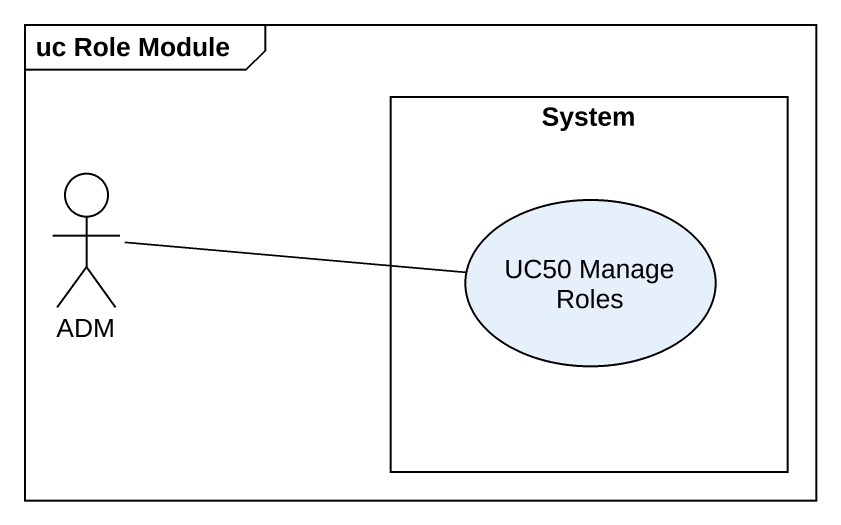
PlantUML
@startuml
mainframe uc Role Module
rectangle System {
  usecase "UC50 Manage Roles" as UC50_Manage_Roles
}
actor ADM
ADM -right- UC50_Manage_Roles
@enduml
